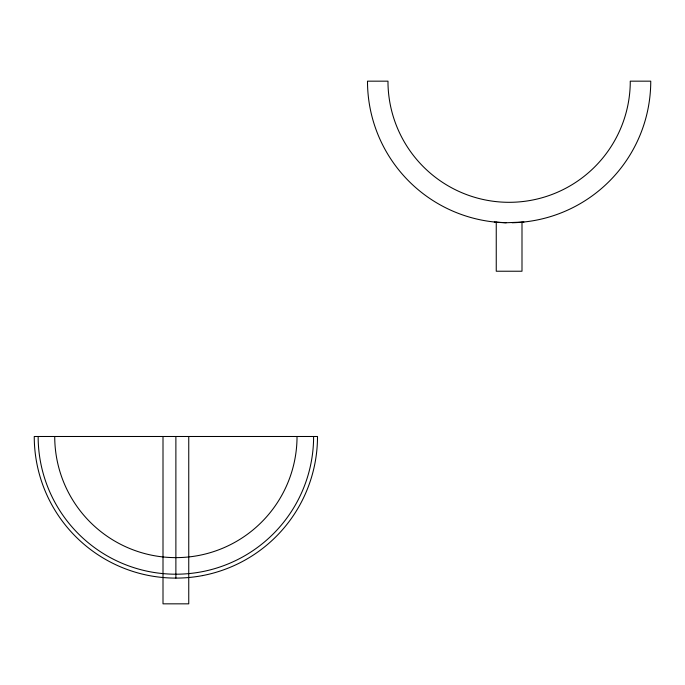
<?xml version="1.0" encoding="UTF-8"?>
<svg xmlns="http://www.w3.org/2000/svg" width="685" height="685" viewBox="0 0 685 685"><rect width="100%" height="100%" fill="white"/><g stroke="black" fill="none" stroke-linecap="round" stroke-linejoin="round"><path stroke-width="1.03" d="M523.922 222.008L506.155 222.753L494.313 222.008M521.996 222.171L521.996 271.226L496.248 271.226L496.248 222.171M313.584 436.491L313.584 439.376A137.736 137.736 0 0 1 204.515 571.213C185.695 575.203 166.061 575.203 147.241 571.213A137.736 137.736 0 0 1 38.172 439.376L38.172 436.491M297.007 436.491L297.007 439.025A121.159 121.159 0 0 1 206.005 553.84C186.337 558.891 165.419 558.891 145.751 553.84A121.159 121.159 0 0 1 54.749 439.025L54.749 436.491M188.752 436.491L188.752 603.836L163.004 603.836L163.004 436.491M175.882 436.491L175.882 578.089M512.089 222.753A141.632 141.632 0 0 0 650.75 81.164L630.251 81.164L630.251 83.698A121.159 121.159 0 0 1 509.118 202.315A121.159 121.159 0 0 1 387.993 83.698L387.993 81.164L367.494 81.164A141.632 141.632 0 0 0 506.155 222.753M202.417 575.614C184.924 578.928 166.832 578.928 149.339 575.614A141.632 141.632 0 0 1 34.25 436.491L317.506 436.491A141.632 141.632 0 0 1 202.417 575.614"/></g></svg>
